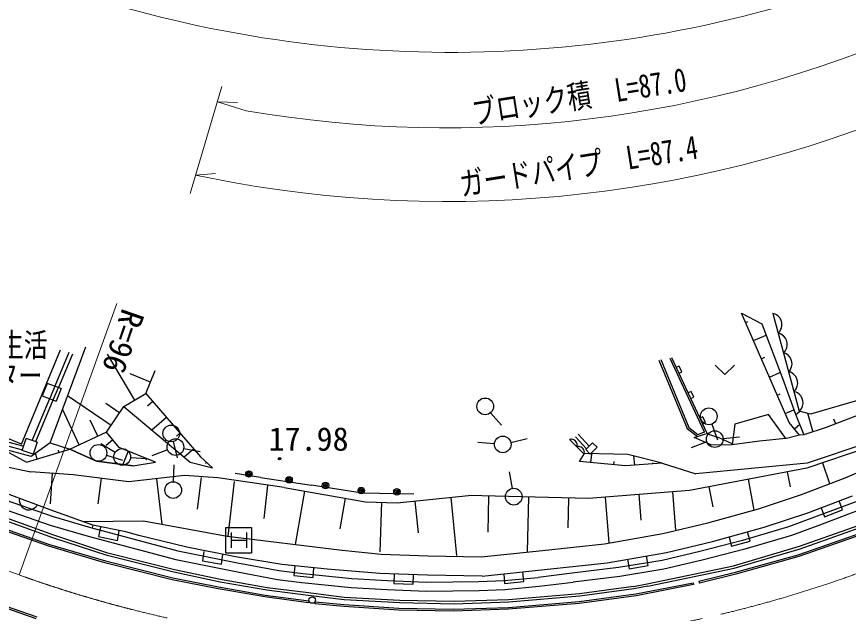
# Model space of a CAD drawing. Units: millimetres, scale not verified. Extents: x 40000 to 680000, y 20000 to 380000.
# Drawn here: x 443704 to 508485, y 271608 to 318076 of the extents above; entities that cross this region are included whole.
import ezdxf
from ezdxf.enums import TextEntityAlignment as Align

# ---------------------------------------------------------------- set-up
doc = ezdxf.new("R2010")
doc.units = ezdxf.units.MM
doc.header["$LTSCALE"] = 1000
doc.linetypes.add('CHAIN', pattern=[18.5, 12, -1.5, 3.5, -1.5])
for name, color, linetype, lineweight in [('M-BGD', 7, 'Continuous', 25), ('M-BGD-EXST', 7, 'Continuous', 25), ('M-BMK', 2, 'CHAIN', 13), ('M-STR-HTXT', 7, 'Continuous', 13), ('M-STR-STRC', 7, 'Continuous', 25)]:
    doc.layers.add(name, color=color, linetype=linetype, lineweight=lineweight)
doc.styles.add('ＭＳ ゴシック', font='')
doc.styles.get('ＭＳ ゴシック').set_extended_font_data('MS Gothic')

msp = doc.modelspace()

# ---------------------------------------------------------------- linework, layer by layer
at = {"layer": 'M-BGD'}
for p, q in [((503876, 286465), (500168, 294973)), ((500168, 294973), (501751, 294144)), ((502775, 294919), (502595, 294970)), ((502597, 294964), (504656, 287343)), ((502893, 294851), (502775, 294919)), ((503019, 294753), (502893, 294851)), ((500477, 294264), (500648, 294339)), ((501751, 294144), (503377, 289833)), ((503161, 294592), (503019, 294753)), ((503242, 294415), (503161, 294592)), ((503293, 294230), (503242, 294415)), ((503312, 294036), (503293, 294230)), ((503013, 293425), (503142, 293559)), ((503142, 293559), (503210, 293677)), ((503210, 293677), (503269, 293826)), ((503269, 293826), (503312, 294036)), ((501095, 292846), (502076, 293274)), ((503192, 293374), (503013, 293425)), ((503310, 293306), (503192, 293374)), ((503436, 293208), (503310, 293306)), ((503579, 293048), (503436, 293208)), ((503660, 292871), (503579, 293048)), ((503710, 292685), (503660, 292871)), ((446315, 284880), (449094, 292372)), ((503627, 292133), (503686, 292281)), ((503686, 292281), (503729, 292492)), ((503729, 292492), (503710, 292685)), ((444092, 284779), (447116, 292128)), ((447780, 291909), (446683, 289297)), ((448057, 291793), (446964, 289192)), ((452921, 288208), (450769, 291798)), ((501713, 291428), (501985, 291546)), ((503430, 291880), (503560, 292015)), ((503598, 291833), (503430, 291880)), ((503560, 292015), (503627, 292133)), ((503709, 291769), (503598, 291833)), ((503827, 291677), (503709, 291769)), ((503961, 291527), (503827, 291677)), ((504037, 291361), (503961, 291527)), ((493736, 291320), (495935, 285996)), ((493875, 291377), (496059, 286090)), ((497271, 285723), (494593, 291448)), ((497494, 285601), (494729, 291512)), ((497494, 285601), (494729, 291512)), ((498111, 290926), (498861, 290206)), ((498861, 290206), (499611, 290926)), ((504084, 291187), (504037, 291361)), ((504062, 290808), (504102, 291005)), ((504102, 291005), (504084, 291187)), ((454137, 289619), (452555, 290260)), ((453771, 288718), (454502, 290521)), ((495310, 290859), (495084, 290753)), ((495295, 290300), (495522, 290406)), ((495522, 290406), (495310, 290859)), ((502331, 290010), (503160, 290371)), ((503821, 290432), (503943, 290558)), ((504001, 290381), (503821, 290432)), ((503943, 290558), (504006, 290669)), ((504119, 290314), (504001, 290381)), ((504006, 290669), (504062, 290808)), ((504245, 290215), (504119, 290314)), ((503377, 289833), (504370, 287130)), ((504387, 290055), (504245, 290215)), ((504468, 289878), (504387, 290055)), ((504518, 289693), (504468, 289878)), ((504538, 289499), (504518, 289693)), ((426206, 288955), (444164, 284347)), ((426516, 289185), (444259, 284633)), ((446092, 289519), (445694, 288550)), ((447185, 289109), (446092, 289519)), ((446683, 289297), (446277, 288331)), ((446559, 288226), (446964, 289192)), ((447185, 289109), (446787, 288141)), ((504239, 288888), (504368, 289022)), ((504368, 289022), (504436, 289140)), ((504436, 289140), (504495, 289288)), ((504495, 289288), (504538, 289499)), ((512569, 289154), (505534, 287110)), ((444912, 285080), (446277, 288331)), ((445694, 288550), (446787, 288141)), ((451073, 286231), (447673, 288541)), ((452054, 287719), (453771, 288718)), ((453771, 288718), (458019, 283791)), ((496232, 288889), (496005, 288783)), ((496217, 288330), (496443, 288436)), ((496443, 288436), (496232, 288889)), ((502949, 288592), (503175, 288690)), ((504418, 288837), (504239, 288888)), ((504536, 288769), (504418, 288837)), ((504662, 288671), (504536, 288769)), ((504805, 288510), (504662, 288671)), ((504886, 288333), (504805, 288510)), ((504936, 288148), (504886, 288333)), ((512727, 288385), (506754, 286090)), ((444092, 284779), (436414, 287939)), ((445198, 284986), (446559, 288226)), ((451737, 287209), (450645, 287951)), ((450716, 285727), (452054, 287719)), ((452070, 287698), (457210, 283373)), ((454302, 288102), (453900, 287755)), ((504853, 287595), (504912, 287744)), ((504912, 287744), (504955, 287954)), ((504955, 287954), (504936, 288148)), ((448577, 284732), (447286, 287498)), ((480623, 287236), (481473, 286253)), ((502264, 287093), (499630, 286334)), ((503605, 285213), (502264, 287093)), ((503567, 287174), (504245, 287469)), ((504370, 287130), (505026, 285512)), ((504705, 287337), (504392, 287076)), ((504656, 287343), (504786, 287478)), ((505534, 287110), (504656, 287343)), ((504786, 287478), (504853, 287595)), ((505721, 285790), (505321, 287166)), ((450020, 285405), (449433, 286662)), ((455364, 286870), (454223, 285886)), ((497153, 286919), (496927, 286813)), ((497139, 286360), (497365, 286466)), ((497365, 286466), (497153, 286919)), ((497844, 286343), (498303, 285127)), ((499630, 286334), (499425, 284729)), ((504687, 285490), (503876, 286465)), ((507501, 286377), (507366, 286729)), ((447848, 284389), (450741, 285742)), ((451694, 284526), (450716, 285727)), ((495935, 285996), (496737, 285371)), ((496059, 286090), (496763, 285541)), ((496763, 285541), (497236, 285718)), ((497236, 285718), (497271, 285723)), ((504282, 285978), (504708, 286332)), ((506754, 286090), (505026, 285512)), ((444143, 284282), (444457, 285231)), ((445304, 284951), (444457, 285231)), ((451205, 285127), (450671, 284692)), ((456426, 285638), (456143, 285394)), ((482195, 284917), (483459, 285222)), ((487897, 284001), (486774, 285144)), ((486866, 285165), (486776, 285143)), ((486934, 285164), (486866, 285165)), ((487013, 285152), (486934, 285164)), ((487115, 285117), (487013, 285152)), ((487194, 285060), (487115, 285117)), ((487261, 284991), (487194, 285060)), ((487221, 285348), (488081, 284415)), ((487441, 285551), (488293, 284627)), ((496487, 285296), (496737, 285371)), ((497861, 284701), (496487, 285296)), ((496737, 285371), (497273, 285572)), ((497261, 285570), (497494, 285601)), ((497273, 285572), (497494, 285601)), ((497484, 285600), (498408, 285308)), ((498408, 285308), (499420, 284845)), ((498722, 285237), (500017, 285359)), ((503605, 285213), (501560, 285004)), ((504687, 285490), (503554, 285205)), ((505026, 285512), (504687, 285490)), ((430845, 284612), (446537, 279142)), ((444843, 283818), (442520, 284442)), ((442520, 284442), (444469, 283385)), ((444469, 283385), (447856, 284395)), ((446315, 284880), (444843, 283818)), ((445304, 284951), (444990, 284001)), ((446315, 284880), (447848, 284389)), ((447856, 284395), (449926, 283452)), ((449926, 283452), (447856, 284395)), ((451368, 284127), (450257, 284802)), ((454522, 283369), (451694, 284526)), ((455902, 284988), (456203, 283723)), ((456716, 284447), (457996, 284222)), ((457488, 284406), (456744, 283765)), ((480915, 284814), (479619, 284913)), ((487317, 284912), (487261, 284991)), ((487350, 284809), (487317, 284912)), ((487336, 284572), (487360, 284662)), ((487427, 284594), (487336, 284572)), ((487360, 284730), (487350, 284809)), ((487360, 284662), (487360, 284730)), ((487495, 284593), (487427, 284594)), ((487574, 284581), (487495, 284593)), ((487675, 284546), (487574, 284581)), ((487754, 284489), (487675, 284546)), ((487821, 284420), (487754, 284489)), ((487877, 284341), (487821, 284420)), ((488033, 284367), (488559, 284893)), ((488387, 284013), (488913, 284540)), ((488559, 284893), (488913, 284540)), ((497465, 284952), (496244, 284505)), ((499425, 284729), (497861, 284701)), ((501560, 285004), (499424, 284729)), ((510073, 284558), (505255, 282921)), ((509933, 284854), (505277, 283292)), ((430485, 283996), (446324, 278474)), ((439030, 283835), (444819, 282621)), ((444990, 284001), (444143, 284282)), ((445314, 283636), (445186, 284066)), ((447003, 284138), (446952, 284311)), ((450700, 283918), (451947, 283550)), ((452401, 284237), (451975, 283193)), ((452572, 283751), (453870, 283675)), ((455466, 284335), (454246, 283887)), ((458958, 282931), (458019, 283791)), ((487538, 283433), (487936, 284064)), ((487910, 284239), (487877, 284341)), ((487897, 284001), (487920, 284091)), ((487921, 284159), (487910, 284239)), ((487920, 284091), (487921, 284159)), ((491296, 283988), (487936, 284064)), ((488033, 284367), (488387, 284013)), ((488436, 283348), (488498, 283996)), ((493980, 283313), (491296, 283988)), ((491842, 283147), (491786, 283865)), ((449926, 283452), (452773, 283093)), ((452773, 283093), (449926, 283452)), ((452773, 283093), (454522, 283369)), ((453815, 283658), (453763, 283529)), ((455921, 281861), (455965, 283161)), ((457210, 283373), (458958, 282931)), ((458488, 283361), (458419, 283285)), ((491129, 283092), (487538, 283433)), ((490231, 283177), (490255, 283421)), ((493961, 283310), (491129, 283092)), ((493267, 283258), (493262, 283330)), ((493980, 283313), (496596, 282472)), ((505277, 283292), (496596, 282472)), ((506459, 283330), (507008, 281715)), ((508227, 282151), (511508, 283590)), ((448106, 282407), (444819, 282621)), ((446462, 282514), (446306, 280124)), ((462710, 282194), (460734, 282501)), ((482315, 281335), (482098, 282616)), ((505255, 282921), (496100, 281172)), ((503729, 282630), (503953, 281458)), ((452446, 281841), (448106, 282407)), ((450276, 282124), (450019, 280148)), ((456769, 282335), (452446, 281841)), ((454607, 282088), (455011, 278551)), ((459370, 282153), (456769, 282335)), ((458065, 282180), (457771, 279720)), ((464550, 281403), (459370, 282153)), ((460659, 281869), (460149, 277607)), ((462710, 282194), (466663, 281581)), ((500677, 282047), (501135, 279652)), ((504831, 280854), (508227, 282151)), ((463253, 281558), (462947, 279003)), ((464550, 281403), (470885, 280295)), ((470616, 280968), (466663, 281581)), ((496100, 281172), (488237, 280543)), ((497626, 281464), (497922, 279912)), ((446312, 279670), (442927, 280950)), ((443918, 280575), (443910, 280386)), ((466134, 281126), (465409, 276978)), ((469301, 280572), (468884, 278186)), ((474633, 280884), (470616, 280968)), ((473339, 280217), (478909, 280774)), ((477516, 280635), (477969, 276107)), ((488237, 280543), (478909, 280774)), ((480463, 280736), (480394, 277931)), ((483573, 280659), (483467, 276386)), ((486682, 280582), (486625, 278263)), ((489547, 280648), (489832, 277087)), ((492168, 280858), (492327, 278871)), ((494789, 281068), (495028, 278084)), ((501489, 279743), (504831, 280854)), ((505335, 279441), (508796, 280762)), ((509762, 280564), (505859, 279088)), ((437713, 279955), (446253, 276982)), ((443910, 280386), (443941, 280214)), ((443941, 280214), (444028, 280020)), ((444028, 280020), (444137, 279883)), ((444137, 279883), (444284, 279763)), ((445063, 279788), (445201, 279897)), ((445201, 279897), (445321, 280044)), ((470885, 280295), (473339, 280217)), ((472112, 280256), (471988, 276398)), ((474731, 280356), (474978, 277889)), ((510030, 279917), (506103, 278432)), ((508034, 279668), (507767, 280369)), ((446207, 276839), (437664, 279813)), ((444284, 279763), (444508, 279678)), ((444508, 279678), (444698, 279670)), ((444698, 279670), (444870, 279701)), ((444870, 279701), (445063, 279788)), ((449645, 278481), (446312, 279670)), ((497527, 278647), (501489, 279743)), ((501926, 278307), (505335, 279441)), ((506365, 279834), (506633, 279134)), ((506633, 279134), (508034, 279668)), ((446537, 279142), (449455, 278301)), ((448860, 278761), (453588, 278812)), ((453588, 278812), (460103, 277616)), ((494023, 277826), (497527, 278647)), ((505859, 279088), (503826, 278344)), ((446324, 278474), (449268, 277627)), ((449455, 278301), (456265, 276474)), ((449645, 278481), (449583, 278267)), ((452213, 277950), (449645, 278481)), ((450231, 278321), (450084, 277586)), ((451555, 277292), (451702, 278027)), ((453228, 277670), (452213, 277950)), ((497898, 277193), (501926, 278307)), ((503826, 278344), (500228, 277293)), ((500835, 277227), (500635, 277950)), ((506103, 278432), (504044, 277679)), ((449268, 277627), (456105, 275792)), ((450084, 277586), (451555, 277292)), ((456954, 276772), (453228, 277670)), ((460103, 277616), (469052, 276541)), ((489498, 277028), (494023, 277826)), ((500228, 277293), (496925, 276427)), ((499189, 277550), (499389, 276828)), ((504044, 277679), (500415, 276619)), ((504575, 276175), (509563, 277906)), ((509616, 277765), (504620, 276031)), ((450582, 275549), (446207, 276839)), ((446253, 276982), (450622, 275694)), ((460759, 276020), (456954, 276772)), ((484656, 276510), (489498, 277028)), ((494324, 276356), (497898, 277193)), ((500415, 276619), (497095, 275748)), ((499389, 276828), (500835, 277227)), ((456265, 276474), (460902, 275541)), ((458295, 276435), (458169, 275696)), ((459648, 275444), (459773, 276184)), ((464347, 275404), (460759, 276020)), ((469052, 276541), (472090, 276214)), ((472090, 276214), (475748, 276089)), ((475748, 276089), (479887, 276013)), ((479887, 276013), (484656, 276510)), ((489709, 275542), (494324, 276356)), ((492885, 275341), (492755, 276079)), ((496925, 276427), (493988, 275725)), ((499693, 274815), (504575, 276175)), ((504620, 276031), (499731, 274670)), ((455824, 274226), (450582, 275549)), ((450622, 275694), (455857, 274373)), ((456105, 275792), (460764, 274855)), ((458169, 275696), (459648, 275444)), ((460902, 275541), (464128, 274949)), ((467890, 275053), (464347, 275404)), ((484816, 275018), (489709, 275542)), ((493988, 275725), (490585, 275174)), ((491278, 275819), (491408, 275080)), ((491408, 275080), (492885, 275341)), ((497095, 275748), (494125, 275038)), ((460764, 274855), (464026, 274256)), ((464128, 274949), (466001, 274714)), ((465372, 275303), (465298, 274556)), ((466001, 274714), (469811, 274326)), ((466791, 274408), (466865, 275155)), ((472003, 274716), (467890, 275053)), ((475708, 274589), (472003, 274716)), ((473106, 274678), (473080, 273929)), ((479952, 274512), (484816, 275018)), ((481638, 274688), (481715, 273942)), ((483207, 274097), (483130, 274843)), ((486964, 274743), (484328, 274411)), ((490585, 275174), (486964, 274743)), ((494125, 275038), (490682, 274481)), ((496842, 274112), (499693, 274815)), ((459411, 273515), (455824, 274226)), ((455857, 274373), (459438, 273662)), ((464026, 274256), (465922, 274019)), ((465298, 274556), (466791, 274408)), ((469811, 274326), (472587, 274163)), ((472587, 274163), (475633, 274038)), ((474580, 273877), (474605, 274627)), ((475633, 274038), (479710, 274083)), ((479952, 274512), (475708, 274589)), ((479710, 274083), (481670, 274162)), ((481670, 274162), (484328, 274411)), ((481715, 273942), (483207, 274097)), ((484393, 273714), (487047, 274047)), ((490682, 274481), (487047, 274047)), ((496842, 274112), (496878, 273967)), ((499731, 274670), (496878, 273967)), ((445228, 271192), (437999, 273685)), ((438049, 273826), (445274, 271335)), ((463044, 272888), (459411, 273515)), ((459438, 273662), (463067, 273036)), ((465922, 274019), (469754, 273628)), ((469754, 273628), (472552, 273463)), ((472552, 273463), (475623, 273337)), ((473080, 273929), (474580, 273877)), ((475623, 273337), (479728, 273383)), ((479728, 273383), (481717, 273463)), ((481717, 273463), (484393, 273714)), ((491931, 273128), (496394, 273993)), ((496422, 273846), (491955, 272980)), ((496394, 273993), (496422, 273846)), ((466446, 272429), (463044, 272888)), ((463067, 273036), (466466, 272577)), ((487513, 272536), (491931, 273128)), ((491955, 272980), (487530, 272387)), ((466466, 272577), (466446, 272429)), ((466949, 272511), (466935, 272362)), ((469195, 272154), (466935, 272362)), ((466949, 272511), (469208, 272304)), ((473468, 271856), (469195, 272154)), ((469208, 272304), (473475, 272006)), ((482011, 272075), (487513, 272536)), ((487530, 272387), (482019, 271925)), ((477733, 271789), (473468, 271856)), ((473475, 272006), (477732, 271939)), ((477732, 271939), (482011, 272075)), ((482019, 271925), (477733, 271789))]:
    msp.add_line(p, q, dxfattribs=at)
for centre, radius in [((480198, 287728), 650), ((497614, 286951), 650), ((455751, 285620), 650), ((498075, 285176), 650), ((456076, 284560), 650), ((481563, 284765), 650), ((450076, 284102), 650), ((451924, 283789), 650), ((464184, 283655), 100), ((464184, 283655), 60), ((464184, 283655), 20), ((461797, 282457), 250), ((461797, 282457), 150), ((461797, 282457), 50), ((455900, 281212), 650), ((464925, 282012), 250), ((464925, 282012), 150), ((464925, 282012), 50), ((467761, 281560), 250), ((467761, 281560), 150), ((467761, 281560), 50), ((470545, 281168), 250), ((470545, 281168), 150), ((470545, 281168), 50), ((473323, 281070), 250), ((473323, 281070), 150), ((482424, 280694), 650), ((473323, 281070), 50), ((466725, 272642), 250)]:
    msp.add_circle(centre, radius, dxfattribs=at)
at = {"layer": 'M-BGD-EXST'}
for p, q in [((460004, 276301), (460004, 278301)), ((460004, 278301), (462004, 278301)), ((462004, 278301), (462004, 276301)), ((460404, 277901), (460404, 276701)), ((460404, 277301), (461604, 277301)), ((461604, 277901), (461604, 276701)), ((462004, 276301), (460004, 276301))]:
    msp.add_line(p, q, dxfattribs=at)
at = {"layer": 'M-BMK'}
msp.add_line((443910, 274595), (400059, 290269), dxfattribs=at)
msp.add_arc((476377, 364954), 96015, 250.23592, 303.25682, dxfattribs=at)
at = {"layer": 'M-STR-HTXT'}
for p, q in [((457216, 304292), (459690, 312623)), ((461574, 310752), (459355, 311435)), ((459355, 311435), (460913, 311395)), ((457629, 305743), (459183, 305857)), ((460560, 305150), (457629, 305743)), ((443910, 274595), (451503, 295739))]:
    msp.add_line(p, q, dxfattribs=at)
for centre, radius, start, end in [((477486, 409380), 94086, 252.93849, 292.72972), ((477138, 400902), 91484, 260.205, 293.86183), ((477183, 398212), 94535, 259.87244, 295.11928)]:
    msp.add_arc(centre, radius, start, end, dxfattribs=at)
at = {"layer": 'M-STR-STRC'}
for p, q in [((446524, 277501), (437490, 280755)), ((446589, 277690), (437557, 280944)), ((504672, 276830), (509332, 278487)), ((504734, 276640), (509403, 278300)), ((450764, 276110), (446524, 277501)), ((450820, 276302), (446589, 277690)), ((499548, 275308), (504672, 276830)), ((499597, 275114), (504734, 276640)), ((455945, 274805), (450764, 276110)), ((455990, 275000), (450820, 276302)), ((459551, 274037), (455945, 274805)), ((459589, 274233), (455990, 275000)), ((492824, 273919), (499548, 275308)), ((492864, 273723), (499597, 275114)), ((463192, 273404), (459551, 274037)), ((463222, 273602), (459589, 274233)), ((466202, 273025), (463192, 273404)), ((466227, 273223), (463222, 273602)), ((491759, 273706), (487538, 273140)), ((491786, 273508), (487560, 272941)), ((491759, 273706), (492824, 273919)), ((492864, 273723), (491786, 273508)), ((469208, 272652), (466202, 273025)), ((469205, 272853), (466227, 273223)), ((473554, 272621), (469205, 272853)), ((487538, 273140), (482018, 272673)), ((487560, 272941), (482029, 272473)), ((473547, 272421), (469208, 272652)), ((477774, 272332), (473547, 272421)), ((477773, 272532), (473554, 272621)), ((482018, 272673), (477773, 272532)), ((482029, 272473), (477774, 272332))]:
    msp.add_line(p, q, dxfattribs=at)

# ---------------------------------------------------------------- texts
at = {"layer": 'M-BGD', "style": 'ＭＳ ゴシック', "width": 0.75}
for s, p in [('佐賀生活', (438631, 291042)), ('センター', (438206, 288659))]:
    msp.add_text(s, height=1833, dxfattribs=at).set_placement(p, align=Align.BOTTOM_LEFT)
at = {"layer": 'M-BGD', "style": 'ＭＳ ゴシック'}
msp.add_text('17.98', height=1833, dxfattribs=at).set_placement((463325, 283722), align=Align.BOTTOM_LEFT)
at = {"layer": 'M-STR-HTXT', "style": 'ＭＳ ゴシック', "width": 0.75}
for s, p in [('ブロック積\u3000L=87.0', (479417, 309120)), ('ガードパイプ\u3000L=87.4', (478454, 303564))]:
    msp.add_text(s, height=1833, rotation=9, dxfattribs=at).set_placement(p, align=Align.BOTTOM_LEFT)
at = {"layer": 'M-STR-HTXT', "style": 'ＭＳ ゴシック'}
msp.add_text('R=96', height=1833, rotation=251, dxfattribs=at).set_placement((451436, 295627), align=Align.BOTTOM_LEFT)

doc.saveas('drawing.dxf')
